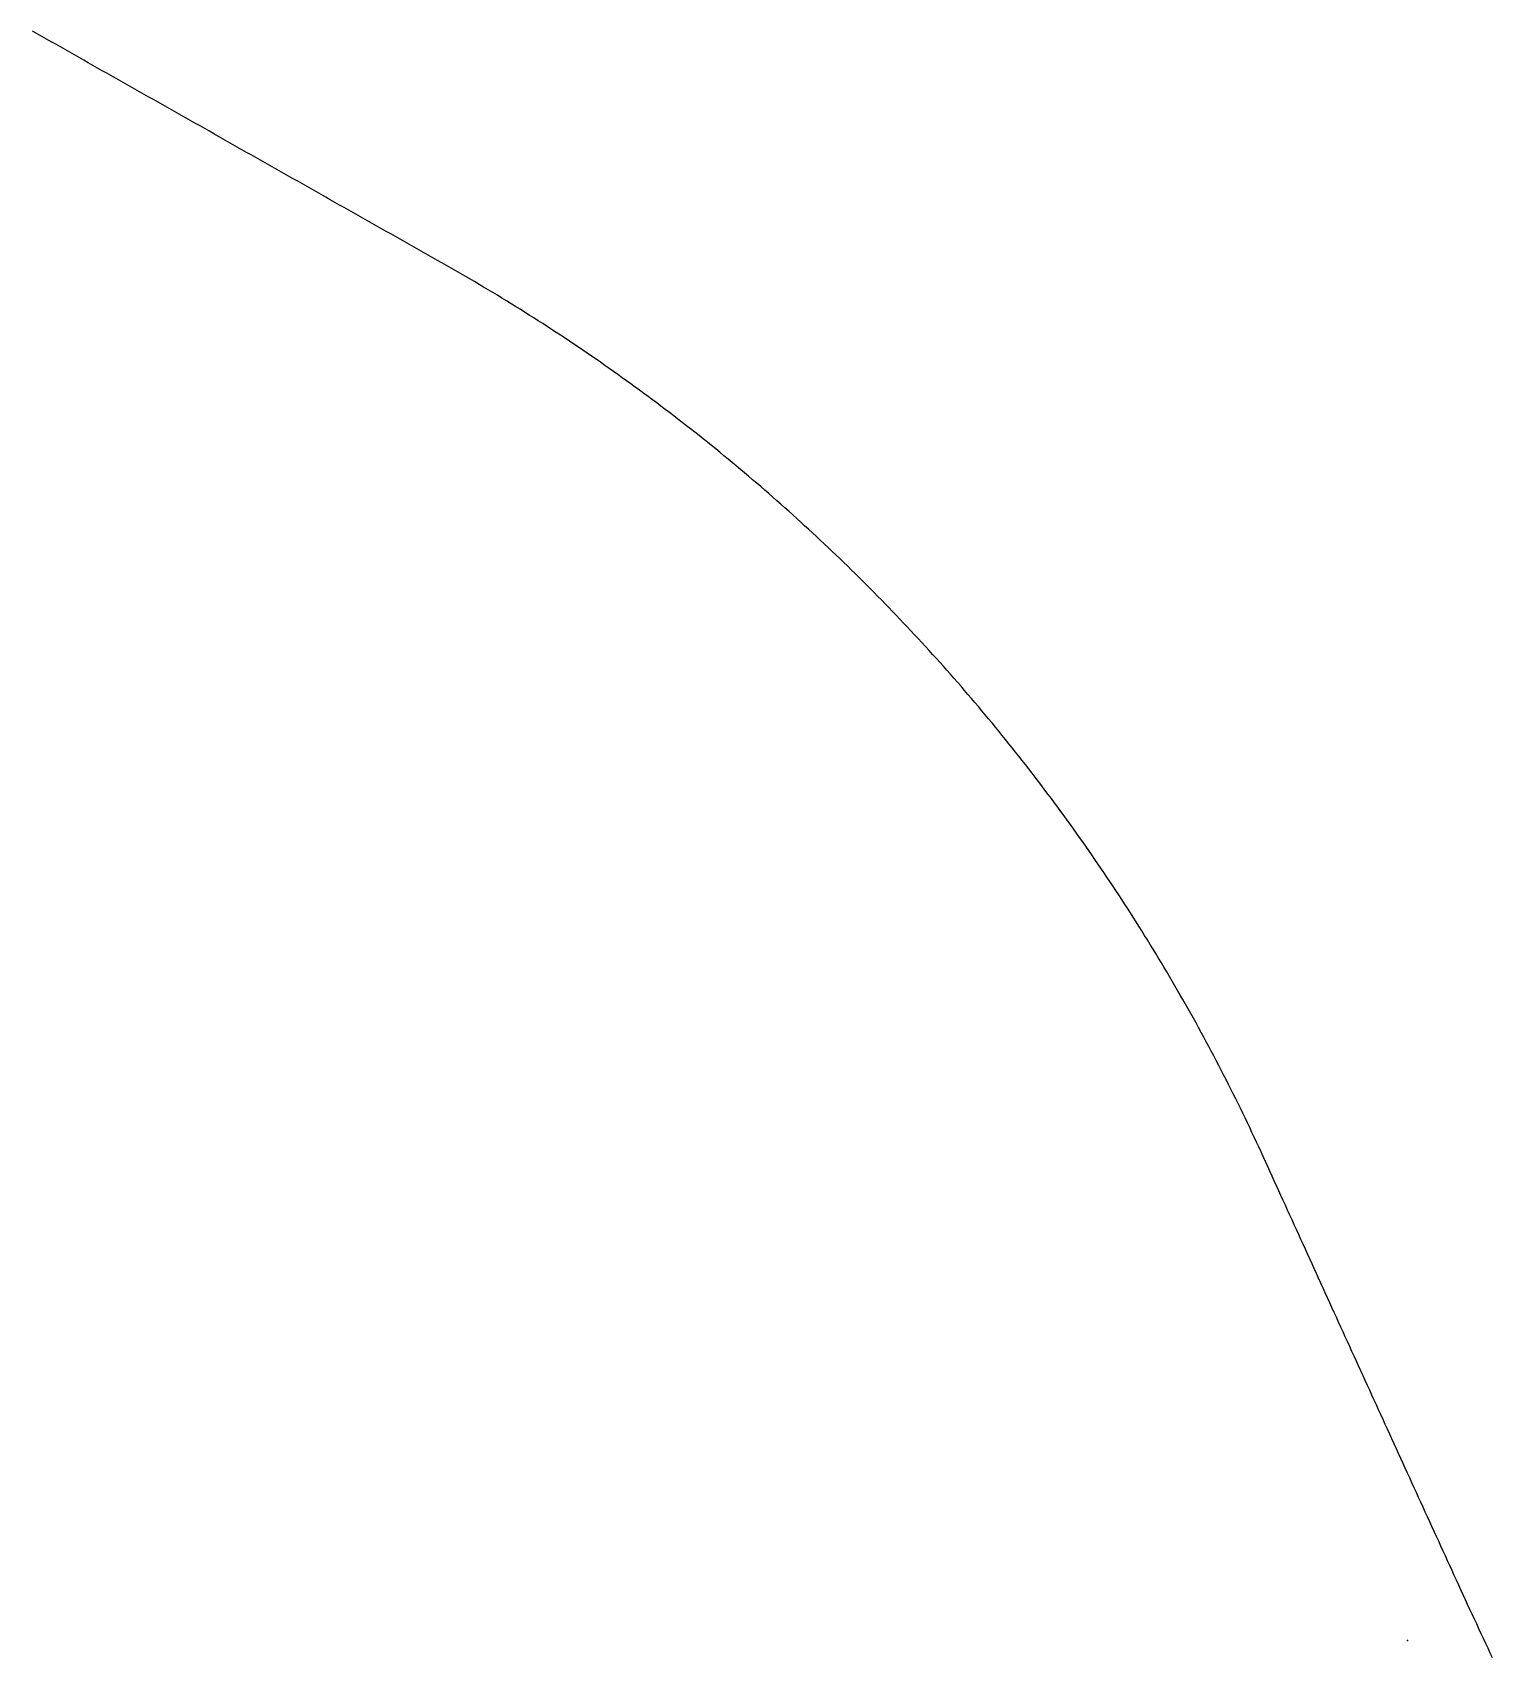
# Model space of a CAD drawing. Header units: metres. Extents: x 457876 to 584660, y 126427 to 241224.
# Drawn here: x 466798 to 473594, y 154199 to 161757 of the extents above; entities that cross this region are included whole.
import ezdxf

# ---------------------------------------------------------------- set-up
doc = ezdxf.new("R2010")
doc.units = ezdxf.units.M
for name, color, linetype in [('AT_GRADE', 3, 'CONTINUOUS'), ('CUTTING', 34, 'CONTINUOUS'), ('EMBANKMENT', 42, 'CONTINUOUS'), ('GROUND_CL', 8, 'CONTINUOUS'), ('RAIL_CL', 1, 'CONTINUOUS'), ('STATIONS', 7, 'CONTINUOUS')]:
    doc.layers.add(name, color=color, linetype=linetype)

msp = doc.modelspace()

# ---------------------------------------------------------------- linework, layer by layer
at = {"layer": 'AT_GRADE'}
for points in [[(470131.105, 159690.586, 63.736), (470112.117, 159706.642, 63.712), (470093.094, 159722.657, 63.689), (470074.017, 159738.608, 63.665), (470054.9, 159754.511, 63.642), (470035.735, 159770.357, 63.62), (470016.527, 159786.151, 63.597), (469997.283, 159801.901, 63.575), (469977.999, 159817.602, 63.554), (469958.668, 159833.246, 63.533), (469939.288, 159848.83, 63.512), (469919.87, 159864.366, 63.492), (469900.415, 159879.856, 63.472), (469880.91, 159895.285, 63.452), (469861.365, 159910.662, 63.433), (469841.777, 159925.985, 63.414), (469822.145, 159941.253, 63.396), (469802.474, 159956.47, 63.378), (469782.765, 159971.638, 63.361)], [(471200.873, 158617.96, 65.624), (471184.814, 158636.94, 65.589), (471168.704, 158655.878, 65.554), (471152.536, 158674.766, 65.52), (471136.321, 158693.614, 65.485), (471120.056, 158712.418, 65.451), (471103.74, 158731.179, 65.417), (471087.385, 158749.904, 65.382), (471070.972, 158768.579, 65.348), (471054.501, 158787.204, 65.314), (471037.968, 158805.772, 65.28), (471021.395, 158824.305, 65.246), (471004.78, 158842.801, 65.212), (470988.112, 158861.248, 65.178), (470971.391, 158879.648, 65.144)], [(472640.488, 156273.122, 69.555), (472630.169, 156295.784, 69.518), (472619.85, 156318.446, 69.482), (472609.532, 156341.107, 69.446), (472599.214, 156363.769, 69.41), (472588.896, 156386.429, 69.374), (472578.579, 156409.09, 69.338), (472568.261, 156431.749, 69.302), (472557.945, 156454.409, 69.266), (472547.628, 156477.068, 69.23), (472537.312, 156499.726, 69.194), (472526.995, 156522.385, 69.158), (472516.637, 156545.023, 69.122), (472506.213, 156567.631, 69.087), (472495.738, 156590.214, 69.051), (472485.214, 156612.774, 69.015), (472474.602, 156635.293, 68.98), (472463.941, 156657.788, 68.944), (472453.215, 156680.252, 68.908), (472442.423, 156702.683, 68.873), (472431.579, 156725.088, 68.837), (472420.679, 156747.467, 68.802), (472409.718, 156769.814, 68.766), (472398.685, 156792.126, 68.731), (472387.596, 156814.41, 68.695), (472376.44, 156836.659, 68.66), (472365.226, 156858.879, 68.625), (472353.955, 156881.069, 68.589), (472342.619, 156903.226, 68.554), (472331.223, 156925.352, 68.518), (472319.782, 156947.453, 68.483), (472308.269, 156969.518, 68.448), (472296.691, 156991.547, 68.412), (472285.06, 157013.547, 68.377), (472273.369, 157035.516, 68.342), (472261.613, 157057.449, 68.307), (472249.794, 157079.349, 68.271), (472237.923, 157101.219, 68.236), (472226, 157123.06, 68.201), (472214.015, 157144.868, 68.165), (472201.956, 157166.634, 68.13), (472189.839, 157188.367, 68.095), (472177.674, 157210.072, 68.059), (472165.452, 157231.746, 68.024), (472153.162, 157253.381, 67.989), (472140.807, 157274.977, 67.954), (472128.403, 157296.545, 67.918), (472115.953, 157318.087, 67.883), (472103.429, 157339.585, 67.848), (472090.847, 157361.048, 67.812), (472078.206, 157382.477, 67.777), (472065.508, 157403.871, 67.742), (472052.751, 157425.23, 67.706), (472039.937, 157446.554, 67.671), (472027.072, 157467.847, 67.636), (472014.156, 157489.109, 67.6), (472001.167, 157510.325, 67.565), (471988.11, 157531.499, 67.53), (471974.999, 157552.64, 67.494), (471961.839, 157573.75, 67.459), (471948.629, 157594.828, 67.424), (471935.365, 157615.872, 67.388), (471922.035, 157636.873, 67.353), (471908.642, 157657.834, 67.317), (471895.193, 157678.759, 67.282), (471881.688, 157699.647, 67.247), (471868.125, 157720.497, 67.211), (471854.506, 157741.31, 67.176), (471840.834, 157762.089, 67.14), (471827.109, 157782.832, 67.105), (471813.324, 157803.534, 67.069), (471799.488, 157824.202, 67.034), (471785.593, 157844.831, 66.999), (471771.638, 157865.418, 66.963), (471757.628, 157885.967, 66.928), (471743.558, 157906.475, 66.892), (471729.432, 157926.944, 66.857), (471715.254, 157947.378, 66.821), (471701.024, 157967.774, 66.786), (471686.737, 157988.13, 66.751), (471672.389, 158008.443, 66.715), (471657.986, 158028.717, 66.68), (471643.538, 158048.957, 66.644), (471629.033, 158069.158, 66.609), (471614.468, 158089.314, 66.573), (471599.848, 158109.43, 66.538), (471585.172, 158129.505, 66.503), (471570.442, 158149.542, 66.467), (471555.655, 158169.534, 66.432)], [(473436.92, 154527.431, 72.951), (473426.557, 154550.111, 72.893), (473416.193, 154572.79, 72.834), (473405.83, 154595.468, 72.777), (473395.467, 154618.147, 72.72), (473385.104, 154640.825, 72.664), (473374.741, 154663.503, 72.608), (473364.379, 154686.181, 72.553), (473354.017, 154708.858, 72.498), (473343.656, 154731.535, 72.444), (473333.294, 154754.212, 72.391), (473322.934, 154776.889, 72.338), (473312.573, 154799.565, 72.285), (473302.213, 154822.241, 72.233), (473291.854, 154844.917, 72.182), (473281.495, 154867.593, 72.13), (473271.136, 154890.269, 72.08), (473260.778, 154912.944, 72.03), (473250.42, 154935.619, 71.98), (473240.063, 154958.294, 71.931), (473229.706, 154980.969, 71.882), (473219.35, 155003.644, 71.833), (473208.995, 155026.318, 71.785), (473198.64, 155048.992, 71.738), (473188.286, 155071.666, 71.691), (473177.932, 155094.34, 71.644), (473167.579, 155117.014, 71.597), (473157.226, 155139.687, 71.551), (473146.875, 155162.36, 71.505), (473136.523, 155185.033, 71.46), (473126.173, 155207.706, 71.415), (473115.823, 155230.379, 71.37), (473105.474, 155253.052, 71.326), (473095.126, 155275.724, 71.282), (473084.778, 155298.397, 71.238), (473074.431, 155321.069, 71.195), (473064.085, 155343.741, 71.151), (473053.739, 155366.412, 71.108), (473043.394, 155389.084, 71.066), (473033.05, 155411.756, 71.024), (473022.706, 155434.427, 70.981), (473012.364, 155457.098, 70.94), (473002.022, 155479.769, 70.898), (472991.681, 155502.44, 70.857), (472981.34, 155525.111, 70.816), (472971.001, 155547.781, 70.775), (472960.662, 155570.451, 70.734), (472950.323, 155593.121, 70.694), (472939.986, 155615.791, 70.654), (472929.649, 155638.461, 70.614), (472919.313, 155661.131, 70.574), (472908.978, 155683.8, 70.534), (472898.643, 155706.469, 70.495), (472888.309, 155729.138, 70.456), (472877.976, 155751.807, 70.416)], [(473583.838, 154210.726, 73.842), (473573.298, 154233.329, 73.774), (473562.759, 154255.932, 73.706), (473552.22, 154278.535, 73.639), (473541.681, 154301.137, 73.573), (473531.142, 154323.739, 73.508), (473520.604, 154346.341, 73.443), (473510.066, 154368.942, 73.38), (473499.527, 154391.543, 73.316)]]:
    msp.add_polyline3d(points, dxfattribs=at)
at = {"layer": 'CUTTING'}
for points in [[(470954.627, 158898.008, 65.11), (470937.806, 158916.316, 65.077), (470920.928, 158934.571, 65.043), (470904.004, 158952.784, 65.01), (470887.03, 158970.95, 64.977), (470870.009, 158989.072, 64.943), (470852.942, 159007.151, 64.91), (470835.828, 159025.186, 64.877), (470818.665, 159043.173, 64.845), (470801.443, 159061.104, 64.812), (470784.178, 159078.994, 64.779), (470766.866, 159096.838, 64.747), (470749.497, 159114.628, 64.715), (470732.084, 159132.373, 64.683), (470714.624, 159150.073, 64.651), (470697.114, 159167.723, 64.619), (470679.562, 159185.333, 64.587), (470661.956, 159202.887, 64.555), (470644.307, 159220.399, 64.524), (470626.601, 159237.853, 64.493), (470608.85, 159255.262, 64.462), (470591.052, 159272.622, 64.431), (470573.21, 159289.937, 64.401), (470555.324, 159307.207, 64.37), (470537.382, 159324.419, 64.34), (470519.408, 159341.598, 64.31), (470501.379, 159358.719, 64.28), (470483.292, 159375.779, 64.25), (470465.165, 159392.797, 64.221), (470446.997, 159409.77, 64.192), (470428.779, 159426.691, 64.163), (470410.511, 159443.558, 64.134), (470392.201, 159460.38, 64.106), (470373.847, 159477.153, 64.078), (470355.443, 159493.872, 64.05), (470336.993, 159510.54, 64.022), (470318.506, 159527.167, 63.995), (470299.969, 159543.74, 63.967), (470281.381, 159560.254, 63.941), (470262.751, 159576.722, 63.914), (470244.085, 159593.15, 63.888), (470225.377, 159609.528, 63.862), (470206.603, 159625.833, 63.836), (470187.791, 159642.094, 63.811), (470168.934, 159658.303, 63.786), (470150.042, 159674.471, 63.761)], [(472867.644, 155774.476, 70.378), (472857.312, 155797.144, 70.339), (472846.981, 155819.813, 70.3), (472836.651, 155842.48, 70.262), (472826.321, 155865.148, 70.224), (472815.992, 155887.816, 70.185), (472805.663, 155910.483, 70.147), (472795.336, 155933.15, 70.11), (472785.009, 155955.817, 70.072), (472774.682, 155978.483, 70.034), (472764.356, 156001.15, 69.997), (472754.031, 156023.816, 69.959), (472743.706, 156046.481, 69.922), (472733.382, 156069.147, 69.885), (472723.059, 156091.812, 69.848), (472712.736, 156114.477, 69.811), (472702.413, 156137.141, 69.774), (472692.091, 156159.806, 69.737), (472681.77, 156182.47, 69.701), (472671.449, 156205.133, 69.664), (472661.128, 156227.797, 69.628), (472650.808, 156250.459, 69.591)]]:
    msp.add_polyline3d(points, dxfattribs=at)
at = {"layer": 'EMBANKMENT'}
for points in [[(469763.016, 159986.755, 63.344), (469743.222, 160001.813, 63.328), (469723.376, 160016.804, 63.312), (469703.5, 160031.754, 63.296), (469683.581, 160046.649, 63.281), (469663.621, 160061.488, 63.267), (469643.622, 160076.274, 63.253), (469623.576, 160090.999, 63.239), (469603.498, 160105.68, 63.227), (469583.371, 160120.294, 63.214), (469563.212, 160134.864, 63.202), (469543.011, 160149.377, 63.191), (469522.771, 160163.834, 63.18), (469502.49, 160178.235, 63.17), (469482.168, 160192.579, 63.16), (469461.808, 160206.871, 63.151), (469441.407, 160221.103, 63.142), (469420.971, 160235.285, 63.134), (469400.492, 160249.406, 63.126), (469379.974, 160263.472, 63.119), (469359.418, 160277.481, 63.113), (469338.823, 160291.434, 63.107), (469318.194, 160305.337, 63.102), (469297.532, 160319.193, 63.097), (469276.825, 160332.979, 63.093), (469256.075, 160346.704, 63.09), (469235.291, 160360.376, 63.087), (469214.472, 160373.996, 63.085), (469193.614, 160387.556, 63.083), (469172.718, 160401.06, 63.083), (469151.787, 160414.508, 63.082), (469130.816, 160427.895, 63.083), (469109.811, 160441.229, 63.084), (469088.774, 160454.513, 63.085), (469067.691, 160467.725, 63.088), (469046.578, 160480.889, 63.091), (469025.425, 160493.99, 63.094), (469004.233, 160507.028, 63.099), (468983.008, 160520.012, 63.104), (468961.75, 160532.944, 63.109), (468940.459, 160545.822, 63.116), (468919.131, 160558.638, 63.123), (468897.764, 160571.391, 63.131), (468876.364, 160584.088, 63.139), (468854.927, 160596.725, 63.148), (468833.457, 160609.304, 63.158), (468811.953, 160621.828, 63.168), (468790.419, 160634.298, 63.18), (468768.852, 160646.714, 63.191), (468747.238, 160659.047, 63.204), (468725.591, 160671.324, 63.217), (468703.935, 160683.586, 63.231), (468682.279, 160695.848, 63.246), (468660.623, 160708.11, 63.262), (468638.967, 160720.372, 63.278), (468617.311, 160732.634, 63.295), (468595.654, 160744.897, 63.312), (468573.997, 160757.159, 63.331), (468552.34, 160769.422, 63.35), (468530.683, 160781.685, 63.369), (468509.026, 160793.948, 63.39), (468487.368, 160806.211, 63.411), (468465.71, 160818.474, 63.433), (468444.052, 160830.737, 63.456), (468422.394, 160843, 63.479), (468400.736, 160855.264, 63.503), (468379.077, 160867.527, 63.528), (468357.418, 160879.791, 63.554), (468335.759, 160892.055, 63.58), (468314.1, 160904.319, 63.607), (468292.441, 160916.583, 63.635), (468270.781, 160928.847, 63.664), (468249.121, 160941.111, 63.693), (468227.462, 160953.376, 63.723), (468205.801, 160965.64, 63.754), (468184.141, 160977.905, 63.785), (468162.481, 160990.169, 63.817), (468140.82, 161002.434, 63.85), (468119.159, 161014.699, 63.884), (468097.498, 161026.964, 63.918), (468075.837, 161039.229, 63.953), (468054.175, 161051.494, 63.989), (468032.514, 161063.759, 64.025), (468010.852, 161076.025, 64.062), (467989.19, 161088.29, 64.1), (467967.528, 161100.556, 64.139), (467945.866, 161112.822, 64.178), (467924.204, 161125.088, 64.218), (467902.541, 161137.353, 64.259), (467880.878, 161149.619, 64.301), (467859.215, 161161.885, 64.343), (467837.552, 161174.152, 64.385), (467815.889, 161186.418, 64.429), (467794.226, 161198.684, 64.473), (467772.562, 161210.951, 64.518), (467750.899, 161223.217, 64.564), (467729.235, 161235.484, 64.61), (467707.571, 161247.751, 64.657), (467685.907, 161260.018, 64.704), (467664.242, 161272.284, 64.753), (467642.578, 161284.551, 64.802), (467620.913, 161296.818, 64.851), (467599.249, 161309.086, 64.901), (467577.584, 161321.353, 64.952), (467555.919, 161333.62, 65.004), (467534.254, 161345.888, 65.056), (467512.589, 161358.155, 65.109), (467490.923, 161370.423, 65.162), (467469.258, 161382.69, 65.216), (467447.592, 161394.958, 65.271), (467425.926, 161407.226, 65.326), (467404.261, 161419.493, 65.382), (467382.595, 161431.761, 65.439), (467360.929, 161444.029, 65.496), (467339.262, 161456.297, 65.553), (467317.596, 161468.566, 65.612), (467295.93, 161480.834, 65.671), (467274.263, 161493.102, 65.73), (467252.596, 161505.37, 65.79), (467230.93, 161517.639, 65.851), (467209.263, 161529.907, 65.912), (467187.596, 161542.176, 65.974), (467165.929, 161554.444, 66.036), (467144.262, 161566.713, 66.099), (467122.594, 161578.981, 66.162), (467100.927, 161591.25, 66.226), (467079.26, 161603.519, 66.291), (467057.592, 161615.788, 66.355), (467035.924, 161628.057, 66.421), (467014.257, 161640.326, 66.487), (466992.589, 161652.595, 66.553), (466970.921, 161664.864, 66.62), (466949.253, 161677.133, 66.688), (466927.585, 161689.402, 66.756), (466905.917, 161701.671, 66.824), (466884.249, 161713.94, 66.893), (466862.581, 161726.209, 66.963), (466840.912, 161738.479, 67.033), (466819.244, 161750.748, 67.103)], [(471540.817, 158189.489, 66.396), (471525.922, 158209.401, 66.361), (471510.971, 158229.271, 66.326), (471495.97, 158249.103, 66.29), (471480.922, 158268.899, 66.255), (471465.825, 158288.657, 66.22), (471450.664, 158308.367, 66.184), (471435.443, 158328.029, 66.149), (471420.173, 158347.653, 66.114), (471404.846, 158367.233, 66.079), (471389.473, 158386.776, 66.044), (471374.049, 158406.279, 66.008), (471358.568, 158425.737, 65.973), (471343.036, 158445.153, 65.938), (471327.443, 158464.52, 65.903), (471311.808, 158483.853, 65.868), (471296.113, 158503.137, 65.833), (471280.362, 158522.376, 65.798), (471264.563, 158541.575, 65.763), (471248.714, 158560.732, 65.728), (471232.812, 158579.846, 65.693), (471216.865, 158598.921, 65.659)], [(473488.997, 154414.148, 73.254), (473478.493, 154436.765, 73.192), (473468.035, 154459.402, 73.131), (473457.649, 154482.072, 73.07), (473447.284, 154504.752, 73.01)]]:
    msp.add_polyline3d(points, dxfattribs=at)
at = {"layer": 'GROUND_CL'}
msp.add_polyline3d([(473594.377, 154188.123, 77.297), (473583.838, 154210.726, 76.027), (473573.298, 154233.329, 74.721), (473562.759, 154255.932, 73.867), (473552.22, 154278.535, 73.15), (473541.681, 154301.137, 72.462), (473531.142, 154323.739, 71.804), (473520.604, 154346.341, 71.285), (473510.066, 154368.942, 70.887), (473499.527, 154391.543, 70.527), (473488.997, 154414.148, 70.233), (473478.493, 154436.765, 70.007), (473468.035, 154459.402, 69.998), (473457.649, 154482.072, 69.997), (473447.284, 154504.752, 69.996), (473436.92, 154527.431, 69.996), (473426.557, 154550.111, 69.996), (473416.193, 154572.79, 69.998), (473405.83, 154595.468, 69.999), (473395.467, 154618.147, 70), (473385.104, 154640.825, 70.009), (473374.741, 154663.503, 70.098), (473364.379, 154686.181, 70.227), (473354.017, 154708.858, 70.397), (473343.656, 154731.535, 70.608), (473333.294, 154754.212, 70.759), (473322.934, 154776.889, 70.871), (473312.573, 154799.565, 71), (473302.213, 154822.241, 71.131), (473291.854, 154844.917, 71.207), (473281.495, 154867.593, 71.204), (473271.136, 154890.269, 71.176), (473260.778, 154912.944, 71.124), (473250.42, 154935.619, 71.047), (473240.063, 154958.294, 70.939), (473229.706, 154980.969, 70.808), (473219.35, 155003.644, 70.657), (473208.995, 155026.318, 70.45), (473198.64, 155048.992, 70.274), (473188.286, 155071.666, 70.178), (473177.932, 155094.34, 70.099), (473167.579, 155117.014, 70.039), (473157.226, 155139.687, 69.999), (473146.875, 155162.36, 69.992), (473136.523, 155185.033, 69.983), (473126.173, 155207.706, 69.972), (473115.823, 155230.379, 69.959), (473105.474, 155253.052, 69.943), (473095.126, 155275.724, 69.925), (473084.778, 155298.397, 69.91), (473074.431, 155321.069, 69.896), (473064.085, 155343.741, 69.883), (473053.739, 155366.412, 69.871), (473043.394, 155389.084, 69.861), (473033.05, 155411.756, 69.853), (473022.706, 155434.427, 69.848), (473012.364, 155457.098, 69.847), (473002.022, 155479.769, 69.848), (472991.681, 155502.44, 69.852), (472981.34, 155525.111, 69.857), (472971.001, 155547.781, 69.87), (472960.662, 155570.451, 69.893), (472950.323, 155593.121, 69.919), (472939.986, 155615.791, 69.948), (472929.649, 155638.461, 69.98), (472919.313, 155661.131, 69.998), (472908.978, 155683.8, 70.21), (472898.643, 155706.469, 70.669), (472888.309, 155729.138, 71.362), (472877.976, 155751.807, 72.715), (472867.644, 155774.476, 74.365), (472857.312, 155797.144, 76.015), (472846.981, 155819.813, 77.665), (472836.651, 155842.48, 79.117), (472826.321, 155865.148, 79.701), (472815.992, 155887.816, 80), (472805.663, 155910.483, 80), (472795.336, 155933.15, 80), (472785.009, 155955.817, 80), (472774.682, 155978.483, 80), (472764.356, 156001.15, 80), (472754.031, 156023.816, 80), (472743.706, 156046.481, 79.836), (472733.382, 156069.147, 79.334), (472723.059, 156091.812, 78.716), (472712.736, 156114.477, 78.011), (472702.413, 156137.141, 77.24), (472692.091, 156159.806, 76.332), (472681.77, 156182.47, 75.422), (472671.449, 156205.133, 74.511), (472661.128, 156227.797, 73.599), (472650.808, 156250.459, 72.781), (472640.488, 156273.122, 72.032), (472630.169, 156295.784, 71.276), (472619.85, 156318.446, 70.514), (472609.532, 156341.107, 70), (472599.214, 156363.769, 69.993), (472588.896, 156386.429, 69.98), (472578.579, 156409.09, 69.96), (472568.261, 156431.749, 69.934), (472557.945, 156454.409, 69.9), (472547.628, 156477.068, 69.859), (472537.312, 156499.726, 69.812), (472526.995, 156522.385, 69.757), (472516.637, 156545.023, 69.69), (472506.213, 156567.631, 69.613), (472495.738, 156590.214, 69.532), (472485.214, 156612.774, 69.447), (472474.602, 156635.293, 69.359), (472463.941, 156657.788, 69.226), (472453.215, 156680.252, 69.088), (472442.423, 156702.683, 68.951), (472431.579, 156725.088, 68.815), (472420.679, 156747.467, 68.662), (472409.718, 156769.814, 68.504), (472398.685, 156792.126, 68.353), (472387.596, 156814.41, 68.206), (472376.44, 156836.659, 68.062), (472365.226, 156858.879, 67.885), (472353.955, 156881.069, 67.713), (472342.619, 156903.226, 67.546), (472331.223, 156925.352, 67.385), (472319.782, 156947.453, 67.217), (472308.269, 156969.518, 67.052), (472296.691, 156991.547, 66.896), (472285.06, 157013.547, 66.747), (472273.369, 157035.516, 66.604), (472261.613, 157057.449, 66.446), (472249.794, 157079.349, 66.294), (472237.923, 157101.219, 66.15), (472226, 157123.06, 66.014), (472214.015, 157144.868, 65.883), (472201.956, 157166.634, 65.755), (472189.839, 157188.367, 65.635), (472177.674, 157210.072, 65.525), (472165.452, 157231.746, 65.424), (472153.162, 157253.381, 65.324), (472140.807, 157274.977, 65.231), (472128.403, 157296.545, 65.148), (472115.953, 157318.087, 65.076), (472103.429, 157339.585, 65.015), (472090.847, 157361.048, 64.961), (472078.206, 157382.477, 64.916), (472065.508, 157403.871, 64.878), (472052.751, 157425.23, 64.849), (472039.937, 157446.554, 64.831), (472027.072, 157467.847, 64.824), (472014.156, 157489.109, 64.822), (472001.167, 157510.325, 64.824), (471988.11, 157531.499, 64.832), (471974.999, 157552.64, 64.852), (471961.839, 157573.75, 64.878), (471948.629, 157594.828, 64.909), (471935.365, 157615.872, 64.946), (471922.035, 157636.873, 64.987), (471908.642, 157657.834, 65.036), (471895.193, 157678.759, 65.085), (471881.688, 157699.647, 65.136), (471868.125, 157720.497, 65.19), (471854.506, 157741.31, 65.244), (471840.834, 157762.089, 65.29), (471827.109, 157782.832, 65.333), (471813.324, 157803.534, 65.378), (471799.488, 157824.202, 65.43), (471785.593, 157844.831, 65.47), (471771.638, 157865.418, 65.481), (471757.628, 157885.967, 65.483), (471743.558, 157906.475, 65.475), (471729.432, 157926.944, 65.459), (471715.254, 157947.378, 65.419), (471701.024, 157967.774, 65.364), (471686.737, 157988.13, 65.289), (471672.389, 158008.443, 65.194), (471657.986, 158028.717, 65.079), (471643.538, 158048.957, 64.934), (471629.033, 158069.158, 64.76), (471614.468, 158089.314, 64.568), (471599.848, 158109.43, 64.359), (471585.172, 158129.505, 64.125), (471570.442, 158149.542, 63.86), (471555.655, 158169.534, 63.562), (471540.817, 158189.489, 63.236), (471525.922, 158209.401, 62.88), (471510.971, 158229.271, 62.515), (471495.97, 158249.103, 62.117), (471480.922, 158268.899, 61.677), (471465.825, 158288.657, 61.219), (471450.664, 158308.367, 60.742), (471435.443, 158328.029, 60.248), (471420.173, 158347.653, 60), (471404.846, 158367.233, 60), (471389.473, 158386.776, 60), (471374.049, 158406.279, 60), (471358.568, 158425.737, 60), (471343.036, 158445.153, 60), (471327.443, 158464.52, 60), (471311.808, 158483.853, 60.157), (471296.113, 158503.137, 60.544), (471280.362, 158522.376, 60.922), (471264.563, 158541.575, 61.297), (471248.714, 158560.732, 61.693), (471232.812, 158579.846, 62.095), (471216.865, 158598.921, 62.5), (471200.873, 158617.96, 62.858), (471184.814, 158636.94, 63.214), (471168.704, 158655.878, 63.625), (471152.536, 158674.766, 64.025), (471136.321, 158693.614, 64.414), (471120.056, 158712.418, 64.79), (471103.74, 158731.179, 65.141), (471087.385, 158749.904, 65.497), (471070.972, 158768.579, 65.858), (471054.501, 158787.204, 66.218), (471037.968, 158805.772, 66.576), (471021.395, 158824.305, 66.933), (471004.78, 158842.801, 67.271), (470988.112, 158861.248, 67.624), (470971.391, 158879.648, 67.972), (470954.627, 158898.008, 68.315), (470937.806, 158916.316, 68.653), (470920.928, 158934.571, 68.986), (470904.004, 158952.784, 69.302), (470887.03, 158970.95, 69.56), (470870.009, 158989.072, 69.758), (470852.942, 159007.151, 69.898), (470835.828, 159025.186, 69.979), (470818.665, 159043.173, 70.048), (470801.443, 159061.104, 70.621), (470784.178, 159078.994, 71.157), (470766.866, 159096.838, 71.641), (470749.497, 159114.628, 72.074), (470732.084, 159132.373, 72.455), (470714.624, 159150.073, 72.738), (470697.114, 159167.723, 73.028), (470679.562, 159185.333, 73.281), (470661.956, 159202.887, 73.497), (470644.307, 159220.399, 73.676), (470626.601, 159237.853, 73.819), (470608.85, 159255.262, 73.914), (470591.052, 159272.622, 73.981), (470573.21, 159289.937, 74.01), (470555.324, 159307.207, 74), (470537.382, 159324.419, 73.952), (470519.408, 159341.598, 73.869), (470501.379, 159358.719, 73.741), (470483.292, 159375.779, 73.565), (470465.165, 159392.797, 73.344), (470446.997, 159409.77, 73.078), (470428.779, 159426.691, 72.765), (470410.511, 159443.558, 72.41), (470392.201, 159460.38, 72.029), (470373.847, 159477.153, 71.628), (470355.443, 159493.872, 71.206), (470336.993, 159510.54, 70.764), (470318.506, 159527.167, 70.302), (470299.969, 159543.74, 69.901), (470281.381, 159560.254, 69.614), (470262.751, 159576.722, 69.295), (470244.085, 159593.15, 68.944), (470225.377, 159609.528, 68.563), (470206.603, 159625.833, 68.182), (470187.791, 159642.094, 67.795), (470168.934, 159658.303, 67.383), (470150.042, 159674.471, 66.977), (470131.105, 159690.586, 66.578), (470112.117, 159706.642, 66.184), (470093.094, 159722.657, 65.792), (470074.017, 159738.608, 65.405), (470054.9, 159754.511, 65.046), (470035.735, 159770.357, 64.702), (470016.527, 159786.151, 64.37), (469997.283, 159801.901, 64.001), (469977.999, 159817.602, 63.642), (469958.668, 159833.246, 63.293), (469939.288, 159848.83, 62.99), (469919.87, 159864.366, 62.71), (469900.415, 159879.856, 62.372), (469880.91, 159895.285, 62.029), (469861.365, 159910.662, 61.687), (469841.777, 159925.985, 61.345), (469822.145, 159941.253, 61.022), (469802.474, 159956.47, 60.71), (469782.765, 159971.638, 60.442), (469763.016, 159986.755, 60.237), (469743.222, 160001.813, 60.093), (469723.376, 160016.804, 60.011), (469703.5, 160031.754, 60.034), (469683.581, 160046.649, 60.071), (469663.621, 160061.488, 60.101), (469643.622, 160076.274, 60.124), (469623.576, 160090.999, 60.14), (469603.498, 160105.68, 60.133), (469583.371, 160120.294, 60.119), (469563.212, 160134.864, 60.104), (469543.011, 160149.377, 60.097), (469522.771, 160163.834, 60.092), (469502.49, 160178.235, 60.079), (469482.168, 160192.579, 60.064), (469461.808, 160206.871, 60.052), (469441.407, 160221.103, 60.04), (469420.971, 160235.285, 60.03), (469400.492, 160249.406, 60.021), (469379.974, 160263.472, 60.013), (469359.418, 160277.481, 60.007), (469338.823, 160291.434, 60.003), (469318.194, 160305.337, 60), (469297.532, 160319.193, 59.162), (469276.825, 160332.979, 58.033), (469256.075, 160346.704, 56.441), (469235.291, 160360.376, 54.718), (469214.472, 160373.996, 53.066), (469193.614, 160387.556, 51.89), (469172.718, 160401.06, 50.999), (469151.787, 160414.508, 50.389), (469130.816, 160427.895, 50.062), (469109.811, 160441.229, 50), (469088.774, 160454.513, 50), (469067.691, 160467.725, 50), (469046.578, 160480.889, 50), (469025.425, 160493.99, 50), (469004.233, 160507.028, 50), (468983.008, 160520.012, 50), (468961.75, 160532.944, 50), (468940.459, 160545.822, 50), (468919.131, 160558.638, 50), (468897.764, 160571.391, 50.29), (468876.364, 160584.088, 50.597), (468854.927, 160596.725, 50.905), (468833.457, 160609.304, 51.215), (468811.953, 160621.828, 51.535), (468790.419, 160634.298, 51.876), (468768.852, 160646.714, 52.203), (468747.238, 160659.047, 52.525), (468725.591, 160671.324, 52.845), (468703.935, 160683.586, 53.17), (468682.279, 160695.848, 53.496), (468660.623, 160708.11, 53.819), (468638.967, 160720.372, 54.14), (468617.311, 160732.634, 54.457), (468595.654, 160744.897, 54.761), (468573.997, 160757.159, 55.073), (468552.34, 160769.422, 55.39), (468530.683, 160781.685, 55.711), (468509.026, 160793.948, 56.019), (468487.368, 160806.211, 56.309), (468465.71, 160818.474, 56.604), (468444.052, 160830.737, 56.906), (468422.394, 160843, 57.226), (468400.736, 160855.264, 57.532), (468379.077, 160867.527, 57.843), (468357.418, 160879.791, 58.169), (468335.759, 160892.055, 58.507), (468314.1, 160904.319, 58.845), (468292.441, 160916.583, 59.125), (468270.781, 160928.847, 59.415), (468249.121, 160941.111, 59.701), (468227.462, 160953.376, 59.921), (468205.801, 160965.64, 60), (468184.141, 160977.905, 60), (468162.481, 160990.169, 60), (468140.82, 161002.434, 60), (468119.159, 161014.699, 60), (468097.498, 161026.964, 60), (468075.837, 161039.229, 60), (468054.175, 161051.494, 60), (468032.514, 161063.759, 60.001), (468010.852, 161076.025, 60.002), (467989.19, 161088.29, 60.005), (467967.528, 161100.556, 60.007), (467945.866, 161112.822, 60.009), (467924.204, 161125.088, 60.011), (467902.541, 161137.353, 60.014), (467880.878, 161149.619, 60.017), (467859.215, 161161.885, 60.019), (467837.552, 161174.152, 60.021), (467815.889, 161186.418, 60.023), (467794.226, 161198.684, 60.027), (467772.562, 161210.951, 60.032), (467750.899, 161223.217, 60.035), (467729.235, 161235.484, 60.039), (467707.571, 161247.751, 60.042), (467685.907, 161260.018, 60.046), (467664.242, 161272.284, 60.049), (467642.578, 161284.551, 60.052), (467620.913, 161296.818, 60.055), (467599.249, 161309.086, 60.057), (467577.584, 161321.353, 60.058), (467555.919, 161333.62, 60.058), (467534.254, 161345.888, 60.058), (467512.589, 161358.155, 60.056), (467490.923, 161370.423, 60.051), (467469.258, 161382.69, 60.045), (467447.592, 161394.958, 60.036), (467425.926, 161407.226, 60.025), (467404.261, 161419.493, 60.015), (467382.595, 161431.761, 60.005), (467360.929, 161444.029, 60), (467339.262, 161456.297, 60), (467317.596, 161468.566, 60), (467295.93, 161480.834, 60), (467274.263, 161493.102, 60), (467252.596, 161505.37, 60), (467230.93, 161517.639, 60), (467209.263, 161529.907, 60), (467187.596, 161542.176, 60), (467165.929, 161554.444, 60), (467144.262, 161566.713, 60), (467122.594, 161578.981, 60), (467100.927, 161591.25, 60), (467079.26, 161603.519, 60), (467057.592, 161615.788, 60), (467035.924, 161628.057, 60), (467014.257, 161640.326, 60.065), (466992.589, 161652.595, 60.421), (466970.921, 161664.864, 60.789), (466949.253, 161677.133, 61.167), (466927.585, 161689.402, 61.556), (466905.917, 161701.671, 62.019), (466884.249, 161713.94, 62.536), (466862.581, 161726.209, 63.056), (466840.912, 161738.479, 63.577), (466819.244, 161750.748, 64.077), (466797.575, 161763.017, 64.636)], dxfattribs=at)
at = {"layer": 'RAIL_CL'}
msp.add_polyline3d([(473594.377, 154188.123, 73.911), (473583.838, 154210.726, 73.842), (473573.298, 154233.329, 73.774), (473562.759, 154255.932, 73.706), (473552.22, 154278.535, 73.639), (473541.681, 154301.137, 73.573), (473531.142, 154323.739, 73.508), (473520.604, 154346.341, 73.443), (473510.066, 154368.942, 73.38), (473499.527, 154391.543, 73.316), (473488.997, 154414.148, 73.254), (473478.493, 154436.765, 73.192), (473468.035, 154459.402, 73.131), (473457.649, 154482.072, 73.07), (473447.284, 154504.752, 73.01), (473436.92, 154527.431, 72.951), (473426.557, 154550.111, 72.893), (473416.193, 154572.79, 72.834), (473405.83, 154595.468, 72.777), (473395.467, 154618.147, 72.72), (473385.104, 154640.825, 72.664), (473374.741, 154663.503, 72.608), (473364.379, 154686.181, 72.553), (473354.017, 154708.858, 72.498), (473343.656, 154731.535, 72.444), (473333.294, 154754.212, 72.391), (473322.934, 154776.889, 72.338), (473312.573, 154799.565, 72.285), (473302.213, 154822.241, 72.233), (473291.854, 154844.917, 72.182), (473281.495, 154867.593, 72.13), (473271.136, 154890.269, 72.08), (473260.778, 154912.944, 72.03), (473250.42, 154935.619, 71.98), (473240.063, 154958.294, 71.931), (473229.706, 154980.969, 71.882), (473219.35, 155003.644, 71.833), (473208.995, 155026.318, 71.785), (473198.64, 155048.992, 71.738), (473188.286, 155071.666, 71.691), (473177.932, 155094.34, 71.644), (473167.579, 155117.014, 71.597), (473157.226, 155139.687, 71.551), (473146.875, 155162.36, 71.505), (473136.523, 155185.033, 71.46), (473126.173, 155207.706, 71.415), (473115.823, 155230.379, 71.37), (473105.474, 155253.052, 71.326), (473095.126, 155275.724, 71.282), (473084.778, 155298.397, 71.238), (473074.431, 155321.069, 71.195), (473064.085, 155343.741, 71.151), (473053.739, 155366.412, 71.108), (473043.394, 155389.084, 71.066), (473033.05, 155411.756, 71.024), (473022.706, 155434.427, 70.981), (473012.364, 155457.098, 70.94), (473002.022, 155479.769, 70.898), (472991.681, 155502.44, 70.857), (472981.34, 155525.111, 70.816), (472971.001, 155547.781, 70.775), (472960.662, 155570.451, 70.734), (472950.323, 155593.121, 70.694), (472939.986, 155615.791, 70.654), (472929.649, 155638.461, 70.614), (472919.313, 155661.131, 70.574), (472908.978, 155683.8, 70.534), (472898.643, 155706.469, 70.495), (472888.309, 155729.138, 70.456), (472877.976, 155751.807, 70.416), (472867.644, 155774.476, 70.378), (472857.312, 155797.144, 70.339), (472846.981, 155819.813, 70.3), (472836.651, 155842.48, 70.262), (472826.321, 155865.148, 70.224), (472815.992, 155887.816, 70.185), (472805.663, 155910.483, 70.147), (472795.336, 155933.15, 70.11), (472785.009, 155955.817, 70.072), (472774.682, 155978.483, 70.034), (472764.356, 156001.15, 69.997), (472754.031, 156023.816, 69.959), (472743.706, 156046.481, 69.922), (472733.382, 156069.147, 69.885), (472723.059, 156091.812, 69.848), (472712.736, 156114.477, 69.811), (472702.413, 156137.141, 69.774), (472692.091, 156159.806, 69.737), (472681.77, 156182.47, 69.701), (472671.449, 156205.133, 69.664), (472661.128, 156227.797, 69.628), (472650.808, 156250.459, 69.591), (472640.488, 156273.122, 69.555), (472630.169, 156295.784, 69.518), (472619.85, 156318.446, 69.482), (472609.532, 156341.107, 69.446), (472599.214, 156363.769, 69.41), (472588.896, 156386.429, 69.374), (472578.579, 156409.09, 69.338), (472568.261, 156431.749, 69.302), (472557.945, 156454.409, 69.266), (472547.628, 156477.068, 69.23), (472537.312, 156499.726, 69.194), (472526.995, 156522.385, 69.158), (472516.637, 156545.023, 69.122), (472506.213, 156567.631, 69.087), (472495.738, 156590.214, 69.051), (472485.214, 156612.774, 69.015), (472474.602, 156635.293, 68.98), (472463.941, 156657.788, 68.944), (472453.215, 156680.252, 68.908), (472442.423, 156702.683, 68.873), (472431.579, 156725.088, 68.837), (472420.679, 156747.467, 68.802), (472409.718, 156769.814, 68.766), (472398.685, 156792.126, 68.731), (472387.596, 156814.41, 68.695), (472376.44, 156836.659, 68.66), (472365.226, 156858.879, 68.625), (472353.955, 156881.069, 68.589), (472342.619, 156903.226, 68.554), (472331.223, 156925.352, 68.518), (472319.782, 156947.453, 68.483), (472308.269, 156969.518, 68.448), (472296.691, 156991.547, 68.412), (472285.06, 157013.547, 68.377), (472273.369, 157035.516, 68.342), (472261.613, 157057.449, 68.307), (472249.794, 157079.349, 68.271), (472237.923, 157101.219, 68.236), (472226, 157123.06, 68.201), (472214.015, 157144.868, 68.165), (472201.956, 157166.634, 68.13), (472189.839, 157188.367, 68.095), (472177.674, 157210.072, 68.059), (472165.452, 157231.746, 68.024), (472153.162, 157253.381, 67.989), (472140.807, 157274.977, 67.954), (472128.403, 157296.545, 67.918), (472115.953, 157318.087, 67.883), (472103.429, 157339.585, 67.848), (472090.847, 157361.048, 67.812), (472078.206, 157382.477, 67.777), (472065.508, 157403.871, 67.742), (472052.751, 157425.23, 67.706), (472039.937, 157446.554, 67.671), (472027.072, 157467.847, 67.636), (472014.156, 157489.109, 67.6), (472001.167, 157510.325, 67.565), (471988.11, 157531.499, 67.53), (471974.999, 157552.64, 67.494), (471961.839, 157573.75, 67.459), (471948.629, 157594.828, 67.424), (471935.365, 157615.872, 67.388), (471922.035, 157636.873, 67.353), (471908.642, 157657.834, 67.317), (471895.193, 157678.759, 67.282), (471881.688, 157699.647, 67.247), (471868.125, 157720.497, 67.211), (471854.506, 157741.31, 67.176), (471840.834, 157762.089, 67.14), (471827.109, 157782.832, 67.105), (471813.324, 157803.534, 67.069), (471799.488, 157824.202, 67.034), (471785.593, 157844.831, 66.999), (471771.638, 157865.418, 66.963), (471757.628, 157885.967, 66.928), (471743.558, 157906.475, 66.892), (471729.432, 157926.944, 66.857), (471715.254, 157947.378, 66.821), (471701.024, 157967.774, 66.786), (471686.737, 157988.13, 66.751), (471672.389, 158008.443, 66.715), (471657.986, 158028.717, 66.68), (471643.538, 158048.957, 66.644), (471629.033, 158069.158, 66.609), (471614.468, 158089.314, 66.573), (471599.848, 158109.43, 66.538), (471585.172, 158129.505, 66.503), (471570.442, 158149.542, 66.467), (471555.655, 158169.534, 66.432), (471540.817, 158189.489, 66.396), (471525.922, 158209.401, 66.361), (471510.971, 158229.271, 66.326), (471495.97, 158249.103, 66.29), (471480.922, 158268.899, 66.255), (471465.825, 158288.657, 66.22), (471450.664, 158308.367, 66.184), (471435.443, 158328.029, 66.149), (471420.173, 158347.653, 66.114), (471404.846, 158367.233, 66.079), (471389.473, 158386.776, 66.044), (471374.049, 158406.279, 66.008), (471358.568, 158425.737, 65.973), (471343.036, 158445.153, 65.938), (471327.443, 158464.52, 65.903), (471311.808, 158483.853, 65.868), (471296.113, 158503.137, 65.833), (471280.362, 158522.376, 65.798), (471264.563, 158541.575, 65.763), (471248.714, 158560.732, 65.728), (471232.812, 158579.846, 65.693), (471216.865, 158598.921, 65.659), (471200.873, 158617.96, 65.624), (471184.814, 158636.94, 65.589), (471168.704, 158655.878, 65.554), (471152.536, 158674.766, 65.52), (471136.321, 158693.614, 65.485), (471120.056, 158712.418, 65.451), (471103.74, 158731.179, 65.417), (471087.385, 158749.904, 65.382), (471070.972, 158768.579, 65.348), (471054.501, 158787.204, 65.314), (471037.968, 158805.772, 65.28), (471021.395, 158824.305, 65.246), (471004.78, 158842.801, 65.212), (470988.112, 158861.248, 65.178), (470971.391, 158879.648, 65.144), (470954.627, 158898.008, 65.11), (470937.806, 158916.316, 65.077), (470920.928, 158934.571, 65.043), (470904.004, 158952.784, 65.01), (470887.03, 158970.95, 64.977), (470870.009, 158989.072, 64.943), (470852.942, 159007.151, 64.91), (470835.828, 159025.186, 64.877), (470818.665, 159043.173, 64.845), (470801.443, 159061.104, 64.812), (470784.178, 159078.994, 64.779), (470766.866, 159096.838, 64.747), (470749.497, 159114.628, 64.715), (470732.084, 159132.373, 64.683), (470714.624, 159150.073, 64.651), (470697.114, 159167.723, 64.619), (470679.562, 159185.333, 64.587), (470661.956, 159202.887, 64.555), (470644.307, 159220.399, 64.524), (470626.601, 159237.853, 64.493), (470608.85, 159255.262, 64.462), (470591.052, 159272.622, 64.431), (470573.21, 159289.937, 64.401), (470555.324, 159307.207, 64.37), (470537.382, 159324.419, 64.34), (470519.408, 159341.598, 64.31), (470501.379, 159358.719, 64.28), (470483.292, 159375.779, 64.25), (470465.165, 159392.797, 64.221), (470446.997, 159409.77, 64.192), (470428.779, 159426.691, 64.163), (470410.511, 159443.558, 64.134), (470392.201, 159460.38, 64.106), (470373.847, 159477.153, 64.078), (470355.443, 159493.872, 64.05), (470336.993, 159510.54, 64.022), (470318.506, 159527.167, 63.995), (470299.969, 159543.74, 63.967), (470281.381, 159560.254, 63.941), (470262.751, 159576.722, 63.914), (470244.085, 159593.15, 63.888), (470225.377, 159609.528, 63.862), (470206.603, 159625.833, 63.836), (470187.791, 159642.094, 63.811), (470168.934, 159658.303, 63.786), (470150.042, 159674.471, 63.761), (470131.105, 159690.586, 63.736), (470112.117, 159706.642, 63.712), (470093.094, 159722.657, 63.689), (470074.017, 159738.608, 63.665), (470054.9, 159754.511, 63.642), (470035.735, 159770.357, 63.62), (470016.527, 159786.151, 63.597), (469997.283, 159801.901, 63.575), (469977.999, 159817.602, 63.554), (469958.668, 159833.246, 63.533), (469939.288, 159848.83, 63.512), (469919.87, 159864.366, 63.492), (469900.415, 159879.856, 63.472), (469880.91, 159895.285, 63.452), (469861.365, 159910.662, 63.433), (469841.777, 159925.985, 63.414), (469822.145, 159941.253, 63.396), (469802.474, 159956.47, 63.378), (469782.765, 159971.638, 63.361), (469763.016, 159986.755, 63.344), (469743.222, 160001.813, 63.328), (469723.376, 160016.804, 63.312), (469703.5, 160031.754, 63.296), (469683.581, 160046.649, 63.281), (469663.621, 160061.488, 63.267), (469643.622, 160076.274, 63.253), (469623.576, 160090.999, 63.239), (469603.498, 160105.68, 63.227), (469583.371, 160120.294, 63.214), (469563.212, 160134.864, 63.202), (469543.011, 160149.377, 63.191), (469522.771, 160163.834, 63.18), (469502.49, 160178.235, 63.17), (469482.168, 160192.579, 63.16), (469461.808, 160206.871, 63.151), (469441.407, 160221.103, 63.142), (469420.971, 160235.285, 63.134), (469400.492, 160249.406, 63.126), (469379.974, 160263.472, 63.119), (469359.418, 160277.481, 63.113), (469338.823, 160291.434, 63.107), (469318.194, 160305.337, 63.102), (469297.532, 160319.193, 63.097), (469276.825, 160332.979, 63.093), (469256.075, 160346.704, 63.09), (469235.291, 160360.376, 63.087), (469214.472, 160373.996, 63.085), (469193.614, 160387.556, 63.083), (469172.718, 160401.06, 63.083), (469151.787, 160414.508, 63.082), (469130.816, 160427.895, 63.083), (469109.811, 160441.229, 63.084), (469088.774, 160454.513, 63.085), (469067.691, 160467.725, 63.088), (469046.578, 160480.889, 63.091), (469025.425, 160493.99, 63.094), (469004.233, 160507.028, 63.099), (468983.008, 160520.012, 63.104), (468961.75, 160532.944, 63.109), (468940.459, 160545.822, 63.116), (468919.131, 160558.638, 63.123), (468897.764, 160571.391, 63.131), (468876.364, 160584.088, 63.139), (468854.927, 160596.725, 63.148), (468833.457, 160609.304, 63.158), (468811.953, 160621.828, 63.168), (468790.419, 160634.298, 63.18), (468768.852, 160646.714, 63.191), (468747.238, 160659.047, 63.204), (468725.591, 160671.324, 63.217), (468703.935, 160683.586, 63.231), (468682.279, 160695.848, 63.246), (468660.623, 160708.11, 63.262), (468638.967, 160720.372, 63.278), (468617.311, 160732.634, 63.295), (468595.654, 160744.897, 63.312), (468573.997, 160757.159, 63.331), (468552.34, 160769.422, 63.35), (468530.683, 160781.685, 63.369), (468509.026, 160793.948, 63.39), (468487.368, 160806.211, 63.411), (468465.71, 160818.474, 63.433), (468444.052, 160830.737, 63.456), (468422.394, 160843, 63.479), (468400.736, 160855.264, 63.503), (468379.077, 160867.527, 63.528), (468357.418, 160879.791, 63.554), (468335.759, 160892.055, 63.58), (468314.1, 160904.319, 63.607), (468292.441, 160916.583, 63.635), (468270.781, 160928.847, 63.664), (468249.121, 160941.111, 63.693), (468227.462, 160953.376, 63.723), (468205.801, 160965.64, 63.754), (468184.141, 160977.905, 63.785), (468162.481, 160990.169, 63.817), (468140.82, 161002.434, 63.85), (468119.159, 161014.699, 63.884), (468097.498, 161026.964, 63.918), (468075.837, 161039.229, 63.953), (468054.175, 161051.494, 63.989), (468032.514, 161063.759, 64.025), (468010.852, 161076.025, 64.062), (467989.19, 161088.29, 64.1), (467967.528, 161100.556, 64.139), (467945.866, 161112.822, 64.178), (467924.204, 161125.088, 64.218), (467902.541, 161137.353, 64.259), (467880.878, 161149.619, 64.301), (467859.215, 161161.885, 64.343), (467837.552, 161174.152, 64.385), (467815.889, 161186.418, 64.429), (467794.226, 161198.684, 64.473), (467772.562, 161210.951, 64.518), (467750.899, 161223.217, 64.564), (467729.235, 161235.484, 64.61), (467707.571, 161247.751, 64.657), (467685.907, 161260.018, 64.704), (467664.242, 161272.284, 64.753), (467642.578, 161284.551, 64.802), (467620.913, 161296.818, 64.851), (467599.249, 161309.086, 64.901), (467577.584, 161321.353, 64.952), (467555.919, 161333.62, 65.004), (467534.254, 161345.888, 65.056), (467512.589, 161358.155, 65.109), (467490.923, 161370.423, 65.162), (467469.258, 161382.69, 65.216), (467447.592, 161394.958, 65.271), (467425.926, 161407.226, 65.326), (467404.261, 161419.493, 65.382), (467382.595, 161431.761, 65.439), (467360.929, 161444.029, 65.496), (467339.262, 161456.297, 65.553), (467317.596, 161468.566, 65.612), (467295.93, 161480.834, 65.671), (467274.263, 161493.102, 65.73), (467252.596, 161505.37, 65.79), (467230.93, 161517.639, 65.851), (467209.263, 161529.907, 65.912), (467187.596, 161542.176, 65.974), (467165.929, 161554.444, 66.036), (467144.262, 161566.713, 66.099), (467122.594, 161578.981, 66.162), (467100.927, 161591.25, 66.226), (467079.26, 161603.519, 66.291), (467057.592, 161615.788, 66.355), (467035.924, 161628.057, 66.421), (467014.257, 161640.326, 66.487), (466992.589, 161652.595, 66.553), (466970.921, 161664.864, 66.62), (466949.253, 161677.133, 66.688), (466927.585, 161689.402, 66.756), (466905.917, 161701.671, 66.824), (466884.249, 161713.94, 66.893), (466862.581, 161726.209, 66.963), (466840.912, 161738.479, 67.033), (466819.244, 161750.748, 67.103), (466797.575, 161763.017, 67.174)], dxfattribs=at)
at = {"layer": 'STATIONS'}
msp.add_point((473199, 154269, 73.254), dxfattribs=at)

doc.saveas('drawing.dxf')
